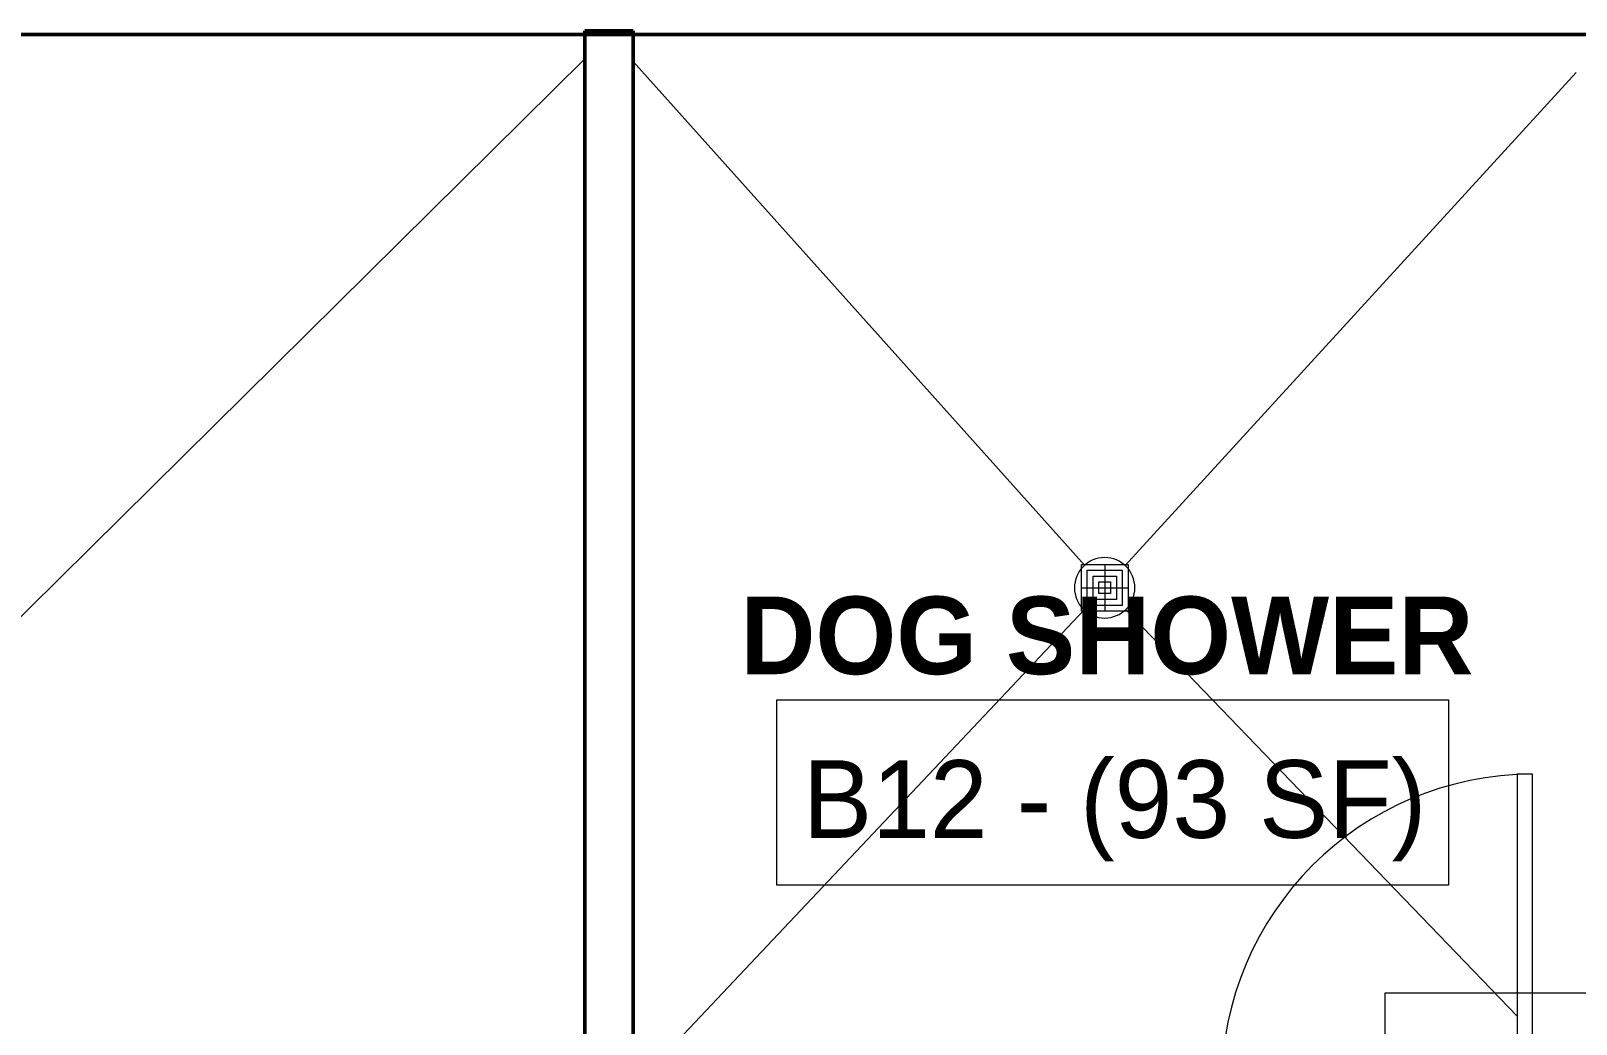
# Model space of a CAD drawing. Header units: inches. Extents: x -4235 to -464, y 9767 to 12463.
# Drawn here: x -2819.3 to -2640.3, y 11962.5 to 12077.6 of the extents above; entities that cross this region are included whole.
import ezdxf

# ---------------------------------------------------------------- set-up
doc = ezdxf.new("R2010")
doc.units = ezdxf.units.IN
doc.header["$MEASUREMENT"] = 0
for name, color, linetype, lineweight in [('0-1', 7, 'Continuous', 5), ('0-3', 90, 'Continuous', 20), ('A-AREA-IDEN', 2, 'Continuous', 9), ('A-DOOR-1', 90, 'Continuous', 20), ('A-DOOR-2', 7, 'Continuous', 9), ('A-DOOR-FRAM-1', 90, 'Continuous', 20), ('A-FLOR-5', 254, 'Continuous', 13), ('P-SANR-FIXT', 6, 'Continuous', 9), ('S-FNDN-2', 250, 'Continuous', 50), ('S-FNDN-4', 32, 'Continuous', 50)]:
    doc.layers.add(name, color=color, linetype=linetype, lineweight=lineweight)
doc.styles.add('Century Gothic', font='ufonts.com_century-gothic.ttf', dxfattribs={"height": 9})
doc.styles.add('Century Gothic_B', font='GOTHICB.TTF', dxfattribs={"height": 9})

# ---------------------------------------------------------------- blocks, each defined once
blk = doc.blocks.new('HOLLOW METAL - COMMON_3-0 x 7-0 - HM DOOR-2191986-BACKGROUND - BASEMENT')
at = {"layer": 'A-DOOR-1'}
for p, q in [((18, 39.5625), (16.25, 39.5625)), ((16.25, 39.5625), (16.25, 3.5625)), ((18, 3.5625), (18, 39.5625)), ((16.25, 3.5625), (18, 3.5625))]:
    blk.add_line(p, q, dxfattribs=at)
at = {"layer": 'A-DOOR-2'}
blk.add_arc((18, 3.5625), 36, 90, 180, dxfattribs=at)
at = {"layer": 'A-DOOR-FRAM-1'}
for p, q in [((-18, 3.5625), (-20, 3.5625)), ((-20, 3.5625), (-20, -2.1875)), ((-18, 1.625), (-18, 3.5625)), ((18, 3.5625), (18, 1.625)), ((20, 3.5625), (18, 3.5625)), ((20, -2.1875), (20, 3.5625)), ((-17.375, 1.625), (-18, 1.625)), ((-17.375, -0.25), (-17.375, 1.625)), ((18, 1.625), (17.375, 1.625)), ((17.375, 1.625), (17.375, -0.25)), ((-18, -2.1875), (-18, -0.25)), ((-18, -0.25), (-17.375, -0.25)), ((17.375, -0.25), (18, -0.25)), ((18, -0.25), (18, -2.1875)), ((-20, -2.1875), (-18, -2.1875)), ((18, -2.1875), (20, -2.1875))]:
    blk.add_line(p, q, dxfattribs=at)
blk = doc.blocks.new('CTR - 1st Phase - Common Walls_rvt-1-BACKGROUND - BASEMENT')
at = {"layer": 'S-FNDN-2'}
for p, q in [((-2749.54, 12077.63), (-2755.16, 12077.63)), ((-2755.16, 12077.63), (-2755.16, 11954.98)), ((-2749.54, 11954.98), (-2749.54, 12077.63))]:
    blk.add_line(p, q, dxfattribs=at)
at = {"layer": '0-3'}
blk.add_blockref('HOLLOW METAL - COMMON_3-0 x 7-0 - HM DOOR-2191986-BACKGROUND - BASEMENT', (-2663.39, 11951.91), dxfattribs=at)
blk = doc.blocks.new('Drain-Floor-WATTS-Square-Stainless_Steel_Strainer-Type_FD-1200-M - 2_ Outlet with 5_ Strainer-2528673-BACKGROUND - BASEMENT')
at = {"layer": 'P-SANR-FIXT'}
for p, q in [((-2.707, -2.707), (-2.707, 2.707)), ((-2.707, 2.707), (2.707, 2.707)), ((-2.03025, -2.03025), (-2.03025, 2.03025)), ((-2.03025, 2.03025), (2.03025, 2.03025)), ((0, 2.707), (0, -2.707)), ((2.03025, 2.03025), (2.03025, -2.03025)), ((2.707, 2.707), (2.707, -2.707)), ((-1.3535, -1.3535), (-1.3535, 1.3535)), ((-1.3535, 1.3535), (1.3535, 1.3535)), ((-0.67675, -0.67675), (-0.67675, 0.67675)), ((-0.67675, 0.67675), (0.67675, 0.67675)), ((0.67675, 0.67675), (0.67675, -0.67675)), ((1.3535, 1.3535), (1.3535, -1.3535)), ((-2.707, 0), (2.707, 0)), ((1.3535, -1.3535), (-1.3535, -1.3535)), ((0.67675, -0.67675), (-0.67675, -0.67675)), ((2.707, -2.707), (-2.707, -2.707)), ((2.03025, -2.03025), (-2.03025, -2.03025))]:
    blk.add_line(p, q, dxfattribs=at)
for start, end in [(360, 180), (180, 360)]:
    blk.add_arc((0, 0), 3.5, start, end, dxfattribs=at)

msp = doc.modelspace()

# ---------------------------------------------------------------- linework, layer by layer
at = {"layer": 'A-AREA-IDEN', "flags": 128}
for points in [[(-2732.9, 12000.1), (-2655.12, 12000.1), (-2655.12, 11978.61), (-2732.9, 11978.61)], [(-2662.44, 11966.13), (-2577.67, 11966.13), (-2577.67, 11944.63), (-2662.44, 11944.63)]]:
    msp.add_lwpolyline(points, close=True, dxfattribs=at)
at = {"layer": 'A-FLOR-5'}
for p, q in [((-2865.67, 11965.02), (-2755.16, 12074.38)), ((-2697.25, 12015.68), (-2749.54, 12074.08)), ((-2692.58, 12015.65), (-2640.32, 12072.81)), ((-2749.54, 11955.15), (-2697.32, 12010.54)), ((-2647.14, 11963.42), (-2692.51, 12010.57))]:
    msp.add_line(p, q, dxfattribs=at)
at = {"layer": 'S-FNDN-4'}
msp.add_line((-2826.12, 12077.19), (-1953.32, 12077.19), dxfattribs=at)

# ---------------------------------------------------------------- block references
at = {"layer": '0-1'}
msp.add_blockref('CTR - 1st Phase - Common Walls_rvt-1-BACKGROUND - BASEMENT', (0, 0), dxfattribs=at)
at = {"layer": 'P-SANR-FIXT'}
msp.add_blockref('Drain-Floor-WATTS-Square-Stainless_Steel_Strainer-Type_FD-1200-M - 2_ Outlet with 5_ Strainer-2528673-BACKGROUND - BASEMENT', (-2694.93, 12013.08), dxfattribs=at)

# ---------------------------------------------------------------- texts
at = {"layer": 'A-AREA-IDEN', "char_height": 9, "attachment_point": 1}
for s, insert, width, style in [('DOG SHOWER', (-2737.13, 12012.07), 104.232, 'Century Gothic_B'), ('B12 - (93 SF)', (-2729.9, 11993.1), 86.658, 'Century Gothic')]:
    msp.add_mtext(s, dxfattribs=dict(at, insert=insert, width=width, style=style))

doc.saveas('drawing.dxf')
